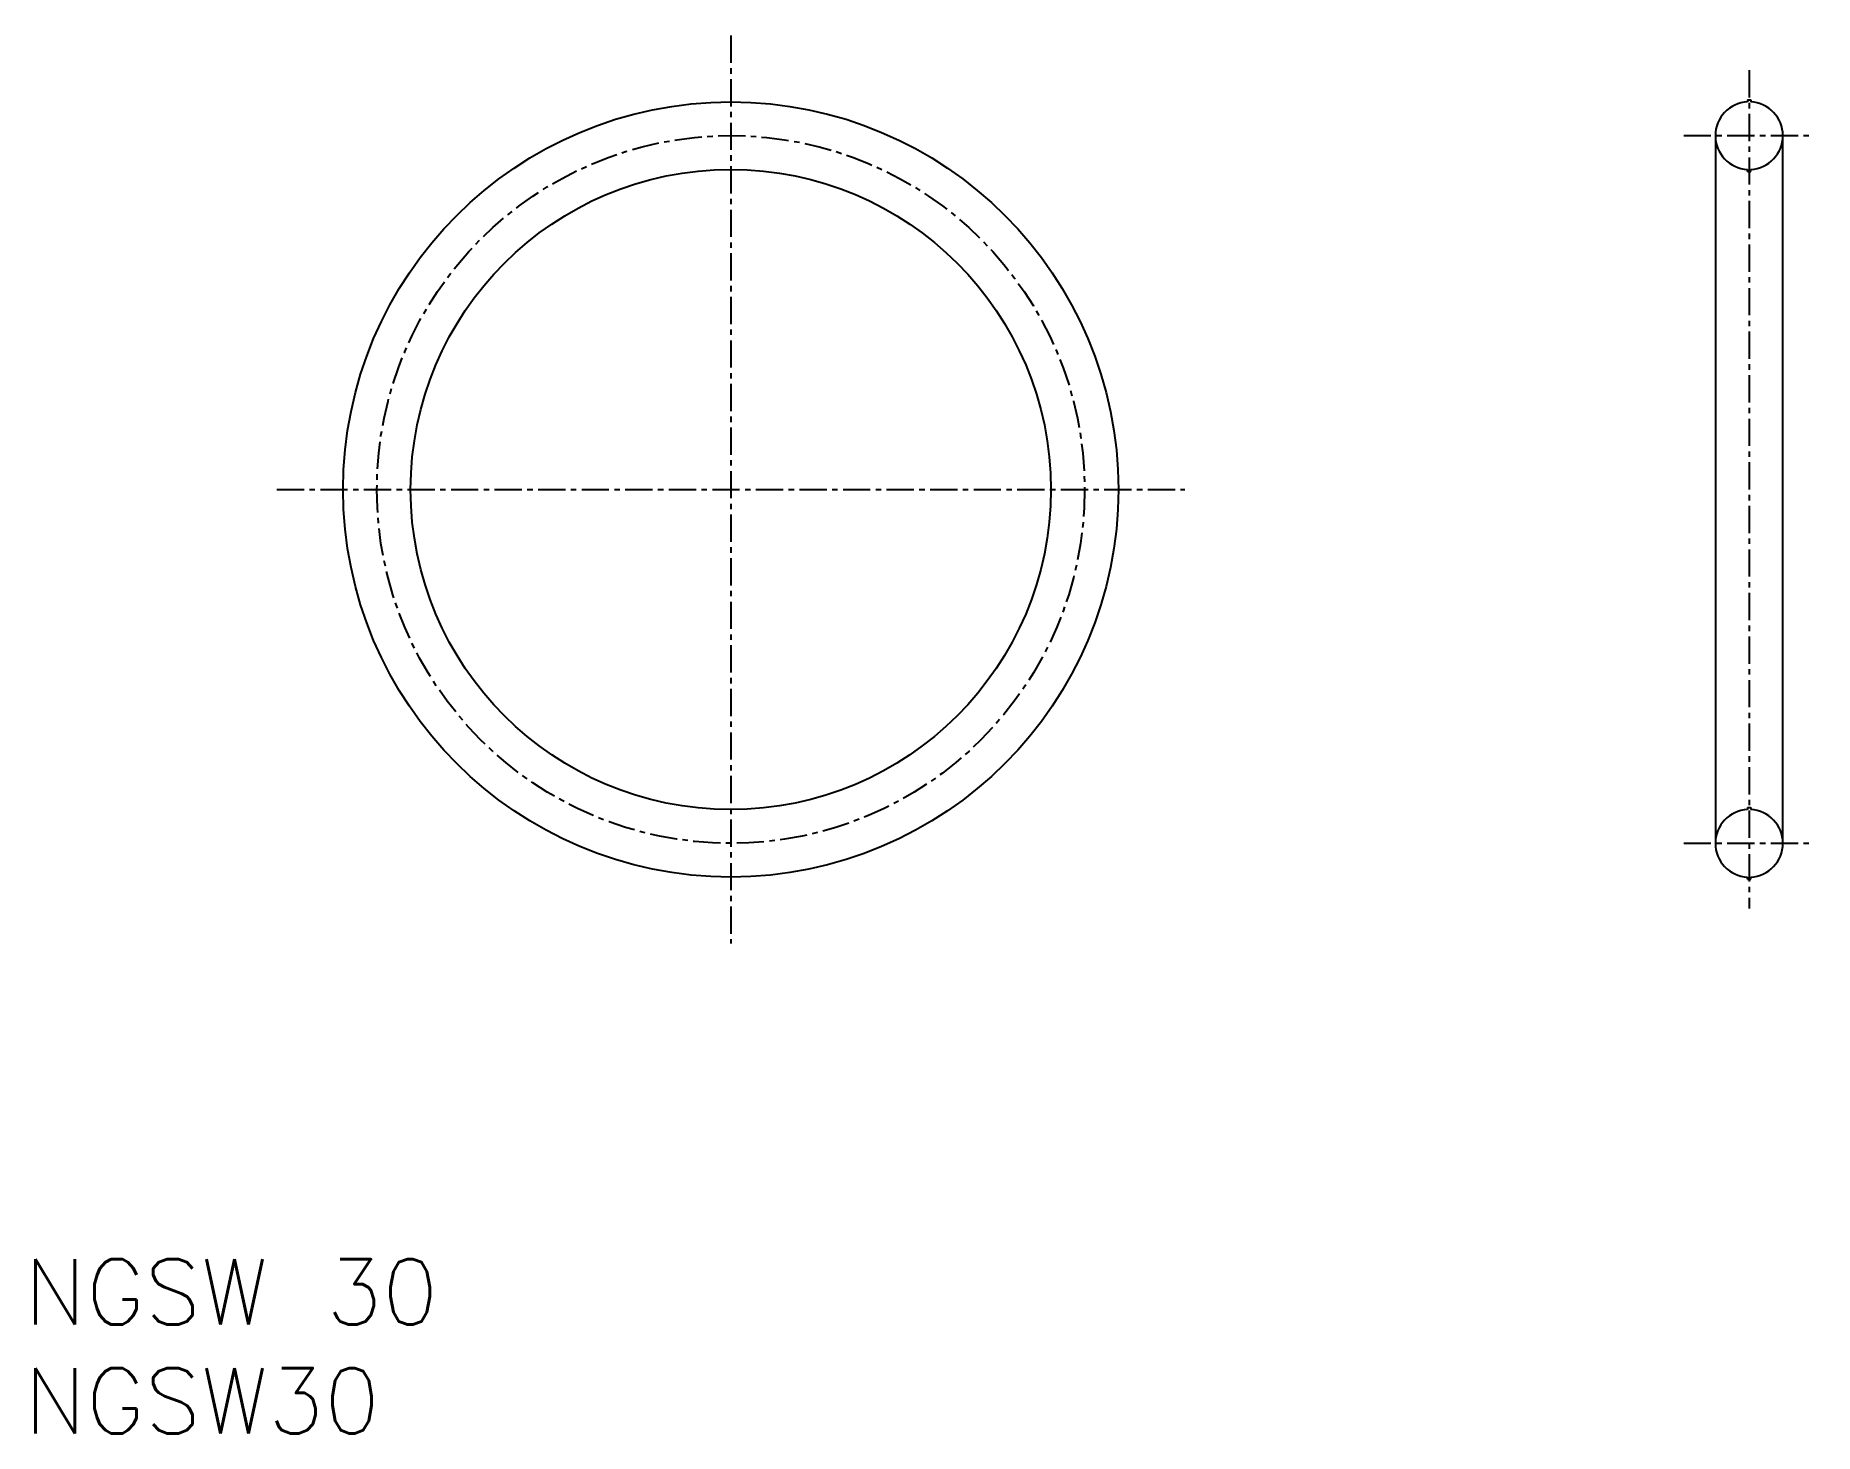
# Model space of a CAD drawing. Extents: x 0.5 to 82.2, y 0 to 64.2.
import ezdxf

# ---------------------------------------------------------------- set-up
doc = ezdxf.new("R2010")
doc.units = 0
doc.linetypes.add('CENTER', pattern=[2, 1.25, -0.25, 0.25, -0.25])
doc.layers.get('0').update_dxf_attribs({"linetype": 'CONTINUOUS'})
doc.layers.add('CENTER', color=1, linetype='CENTER')
doc.styles.get("Standard").update_dxf_attribs({"font": 'txt.shx'})

# ---------------------------------------------------------------- blocks, each defined once
blk = doc.blocks.new('*U2')
at = {"color": 7, "linetype": 'CONTINUOUS'}
blk.add_text('NGSW30', height=3, dxfattribs=at).set_placement((0, 0))
blk = doc.blocks.new('*U3')
at = {"color": 7, "linetype": 'CONTINUOUS'}
blk.add_text('NGSW 30', height=3, dxfattribs=at).set_placement((0, 5))

msp = doc.modelspace()

# ---------------------------------------------------------------- linework, layer by layer
at = {"color": 7, "linetype": 'CONTINUOUS'}
for p, q in [((79.128, 61.249), (79.128, 61.147)), ((79.128, 61.249), (79.278, 61.249)), ((79.278, 61.249), (79.278, 61.147)), ((77.653, 59.599), (77.653, 27.099)), ((80.753, 27.099), (80.753, 59.599)), ((79.128, 57.949), (79.128, 58.05)), ((79.278, 57.949), (79.278, 58.05)), ((79.128, 57.949), (79.278, 57.949)), ((79.128, 28.749), (79.278, 28.749)), ((79.128, 28.749), (79.128, 28.647)), ((79.278, 28.749), (79.278, 28.647)), ((79.128, 25.449), (79.128, 25.55)), ((79.128, 25.449), (79.278, 25.449)), ((79.278, 25.449), (79.278, 25.55))]:
    msp.add_line(p, q, dxfattribs=at)
for radius in [17.8, 14.7]:
    msp.add_circle((32.439, 43.349), radius, dxfattribs=at)
for centre, start, end in [((79.203, 59.599), 92.77346, 267.22654), ((79.203, 59.599), 272.77346, 87.22654), ((79.203, 27.099), 92.77346, 267.22654), ((79.203, 27.099), 272.77346, 87.22654)]:
    msp.add_arc(centre, 1.55, start, end, dxfattribs=at)
at = {"layer": 'CENTER', "color": 1, "linetype": 'CENTER'}
for p, q in [((32.439, 64.194), (32.439, 22.503)), ((79.203, 62.599), (79.203, 24.099)), ((76.203, 59.599), (82.203, 59.599)), ((11.594, 43.349), (53.284, 43.349)), ((76.203, 27.099), (82.203, 27.099))]:
    msp.add_line(p, q, dxfattribs=at)
msp.add_circle((32.439, 43.349), 16.25, dxfattribs=at)

# ---------------------------------------------------------------- block references
at = {"color": 7, "linetype": 'CONTINUOUS'}
for name in ['*U3', '*U2']:
    msp.add_blockref(name, (0, 0), dxfattribs=at)

doc.saveas('drawing.dxf')
